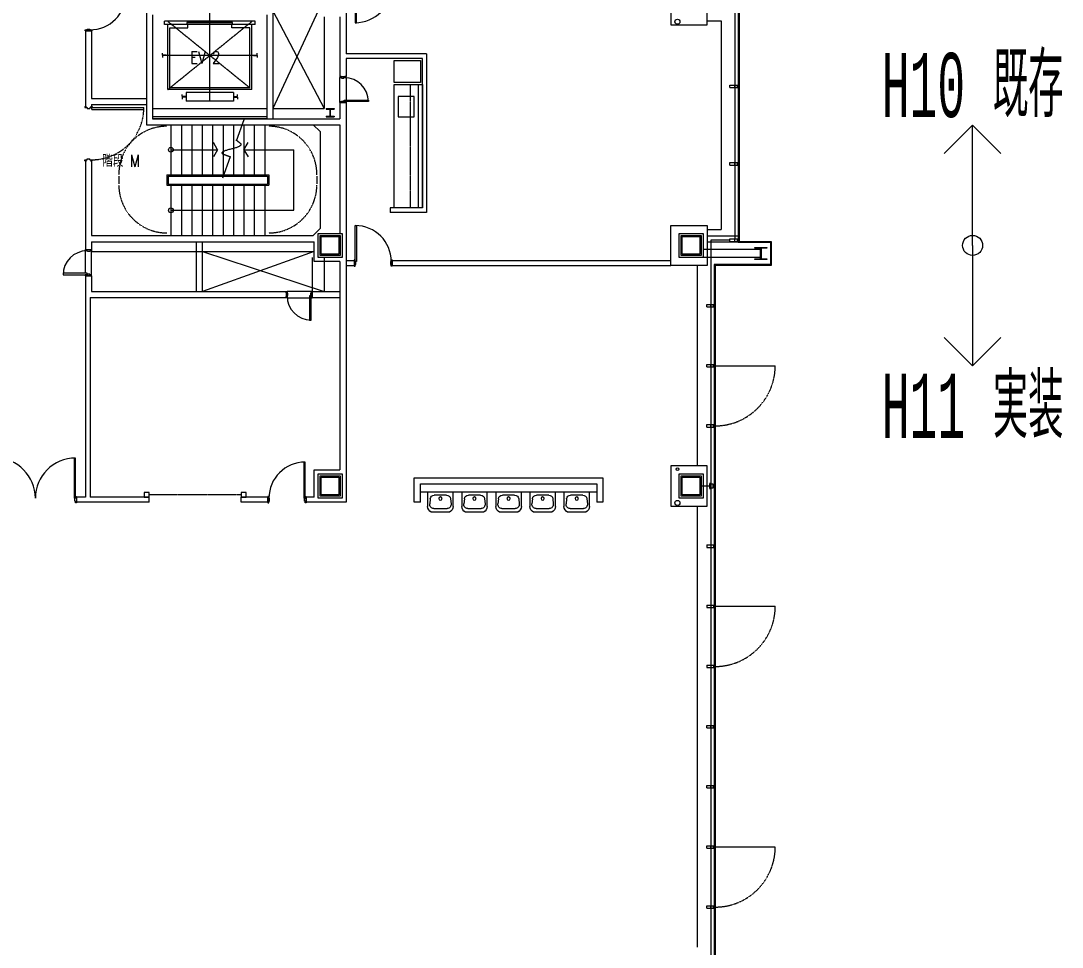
# Model space of a CAD drawing. Extents: x 225000 to 2157367, y 208400 to 840900.
# Drawn here: x 518213 to 544181, y 399702 to 422802 of the extents above; entities that cross this region are included whole.
import ezdxf
from ezdxf.enums import TextEntityAlignment as Align

# ---------------------------------------------------------------- set-up
doc = ezdxf.new("R2010")
doc.units = 0
doc.header["$LTSCALE"] = 10
for name, pattern in [('Data Center Layout_L20$0$CENTERK0', [0.65, 0.5, -0.05, 0.05, -0.05]), ('Data Center Layout_L20$0$HIDDENK1', [0.334, 0.167, -0.167]), ('Data Center Layout_L20$0$HIDDENK2', [0.5, 0.25, -0.25])]:
    doc.linetypes.add(name, pattern=pattern)
doc.layers.add('Data Center Layout_L20$0$ARC', color=252, linetype='Continuous', lineweight=0)
doc.layers.add('Data Center Layout_L20$0$SUGATA3', color=252, linetype='Continuous', lineweight=0)
doc.styles.add('Data Center Layout_L20$0$ATS', font='monotxt', dxfattribs={"bigfont": 'BIGFONT'})
doc.styles.add('Data Center Layout_L20$0$ROMS', font='ROMANS.shx', dxfattribs={"bigfont": 'bigfont.shx'})

# ---------------------------------------------------------------- blocks, each defined once
blk = doc.blocks.new('Data Center Layout_L20')
at = {"layer": 'Data Center Layout_L20$0$ARC', "linetype": 'Continuous'}
for p, q in [((521350.59, 223602.31), (521350.59, 220362.31)), ((524500.59, 223602.31), (524500.59, 220362.31)), ((521500.59, 222952.31), (521500.59, 220362.31)), ((524350.59, 222952.31), (524350.59, 220362.31)), ((535325.59, 222802.31), (535675.59, 222802.31)), ((535675.59, 222802.31), (535675.59, 217602.31)), ((524350.59, 220362.31), (521500.59, 220362.31)), ((535325.59, 217602.31), (535675.59, 217602.31)), ((535075.59, 216702.31), (535075.59, 211702.31)), ((535504.59, 216723.31), (535504.59, 187223.31)), ((535075.59, 210702.31), (535075.59, 199702.31))]:
    blk.add_line(p, q, dxfattribs=at)
at = {"layer": 'Data Center Layout_L20$0$ARC'}
for p, q in [((526325.59, 223752.31), (526325.59, 221982.31)), ((536015.59, 223102.31), (536015.59, 217362.31)), ((536104.59, 223123.31), (536104.59, 217281.31)), ((536125.59, 223102.31), (536125.59, 217302.31)), ((524500.59, 223052.31), (525775.59, 220612.31)), ((525625.59, 223052.31), (524500.59, 220612.31)), ((525775.59, 222902.31), (525775.59, 220612.31)), ((526165.59, 222902.31), (526165.59, 221412.31)), ((519825.59, 222552.31), (519825.59, 220662.31)), ((519825.59, 222552.31), (519975.59, 222552.31)), ((519975.59, 222552.31), (519975.59, 220862.31)), ((524055.59, 222792.31), (521795.59, 222792.31)), ((521795.59, 222712.31), (521795.59, 222792.31)), ((524055.59, 222712.31), (521795.59, 222712.31)), ((521875.59, 221086.31), (521875.59, 222712.31)), ((521925.59, 221130.31), (521925.59, 222630.31)), ((521925.59, 222630.31), (522375.59, 222630.31)), ((523495.59, 222757.31), (522355.59, 222757.31)), ((522355.59, 222757.31), (522355.59, 222722.31)), ((523495.59, 222722.31), (522355.59, 222722.31)), ((522375.59, 222630.31), (522375.59, 222712.31)), ((523475.59, 222630.31), (523475.59, 222712.31)), ((523925.59, 222630.31), (523475.59, 222630.31)), ((523495.59, 222722.31), (523495.59, 222757.31)), ((523925.59, 221130.31), (523925.59, 222630.31)), ((523975.59, 221086.31), (523975.59, 222712.31)), ((524055.59, 222712.31), (524055.59, 222792.31)), ((521745.59, 221944.31), (521745.59, 221994.31)), ((521835.59, 221944.31), (521745.59, 221944.31)), ((521745.59, 221934.31), (521745.59, 221884.31)), ((521835.59, 221934.31), (521745.59, 221934.31)), ((521835.59, 221934.31), (521835.59, 221944.31)), ((524015.59, 221939.31), (521835.59, 221939.31)), ((524015.59, 221934.31), (524015.59, 221944.31)), ((524015.59, 221944.31), (524105.59, 221944.31)), ((524015.59, 221934.31), (524105.59, 221934.31)), ((524105.59, 221944.31), (524105.59, 221994.31)), ((524105.59, 221934.31), (524105.59, 221884.31)), ((528325.59, 221982.31), (526325.59, 221982.31)), ((528225.59, 221862.31), (526325.59, 221862.31)), ((526325.59, 221862.31), (526325.59, 221412.31)), ((528225.59, 218142.31), (528225.59, 221862.31)), ((528325.59, 221982.31), (528325.59, 218022.31)), ((526165.59, 221412.31), (526325.59, 221412.31)), ((526166.59, 220787.31), (526166.59, 221387.31)), ((526324.59, 221387.31), (526324.59, 220827.31)), ((523975.59, 221086.31), (521875.59, 221086.31)), ((523925.59, 221130.31), (521925.59, 221130.31)), ((523515.59, 221011.31), (522335.59, 221011.31)), ((522335.59, 221011.31), (522335.59, 220801.31)), ((523515.59, 221011.31), (523515.59, 220801.31)), ((528125.59, 218142.31), (528125.59, 221212.31)), ((535895.59, 221138.97), (535895.59, 221198.97)), ((535895.59, 221198.97), (536104.59, 221198.97)), ((535895.59, 221138.97), (536104.59, 221138.97)), ((536015.59, 221138.97), (536015.59, 221198.97)), ((536085.59, 221138.97), (536085.59, 221198.97)), ((536104.59, 221138.97), (536104.59, 221198.97)), ((519975.59, 220862.31), (521350.59, 220862.31)), ((522235.59, 220911.31), (522235.59, 220961.31)), ((522325.59, 220911.31), (522235.59, 220911.31)), ((522325.59, 220901.31), (522235.59, 220901.31)), ((522235.59, 220901.31), (522235.59, 220851.31)), ((522325.59, 220901.31), (522325.59, 220911.31)), ((523515.59, 220801.31), (522335.59, 220801.31)), ((523525.59, 220911.31), (523615.59, 220911.31)), ((523525.59, 220901.31), (523525.59, 220911.31)), ((523525.59, 220901.31), (523615.59, 220901.31)), ((523615.59, 220911.31), (523615.59, 220961.31)), ((523615.59, 220901.31), (523615.59, 220851.31)), ((526165.59, 220762.31), (526165.59, 220362.31)), ((526165.59, 220762.31), (526325.59, 220762.31)), ((526325.59, 220762.31), (526325.59, 210802.31)), ((519810.59, 220662.31), (519850.59, 220662.31)), ((519810.59, 220662.31), (519810.59, 220637.31)), ((519810.59, 220637.31), (519870.59, 220637.31)), ((519870.59, 220637.31), (519870.59, 220612.31)), ((519870.59, 220612.31), (519930.59, 220612.31)), ((519930.59, 220637.31), (519930.59, 220612.31)), ((519930.59, 220637.31), (519990.59, 220637.31)), ((519930.59, 220637.31), (521280.59, 220637.31)), ((519950.59, 220662.31), (519990.59, 220662.31)), ((519975.59, 220712.31), (519975.59, 220662.31)), ((519975.59, 220712.31), (521350.59, 220712.31)), ((519980.59, 220587.31), (519980.59, 220637.31)), ((519980.59, 220587.31), (521279.62, 220587.31)), ((519990.59, 220662.31), (519990.59, 220637.31)), ((521350.59, 220712.31), (521350.59, 220212.31)), ((521500.59, 220612.31), (524350.59, 220612.31)), ((524500.59, 220612.31), (525775.59, 220612.31)), ((525825.59, 220612.31), (525825.59, 220600.31)), ((525825.59, 220612.31), (526025.59, 220612.31)), ((525825.59, 220600.31), (525908.59, 220600.31)), ((525921.59, 220587.31), (525921.59, 220437.31)), ((525929.59, 220587.31), (525929.59, 220437.31)), ((525942.59, 220600.31), (526025.59, 220600.31)), ((526025.59, 220612.31), (526025.59, 220600.31)), ((521350.59, 220212.31), (526165.59, 220212.31)), ((524350.59, 220412.31), (521500.59, 220412.31)), ((521500.59, 220362.31), (526165.59, 220362.31)), ((525504.88, 220212.31), (525675.59, 220041.6)), ((525825.59, 220424.31), (525825.59, 220412.31)), ((525825.59, 220424.31), (525908.59, 220424.31)), ((525825.59, 220412.31), (526025.59, 220412.31)), ((525942.59, 220424.31), (526025.59, 220424.31)), ((526025.59, 220424.31), (526025.59, 220412.31)), ((526165.59, 220212.31), (526165.59, 217502.31)), ((525675.59, 220041.6), (525675.59, 217623.02)), ((541947.41, 217202.31), (541947.41, 220202.31)), ((519810.59, 219337.31), (519870.59, 219337.31)), ((519810.59, 219312.31), (519810.59, 219337.31)), ((519810.59, 219312.31), (519850.59, 219312.31)), ((519825.59, 219312.31), (519825.59, 217092.31)), ((519870.59, 219362.31), (519930.59, 219362.31)), ((519870.59, 219337.31), (519870.59, 219362.31)), ((519930.59, 219337.31), (519930.59, 219362.31)), ((519930.59, 219337.31), (519990.59, 219337.31)), ((519950.59, 219312.31), (519990.59, 219312.31)), ((519975.59, 219312.31), (519975.59, 217452.31)), ((519990.59, 219312.31), (519990.59, 219337.31)), ((535895.59, 219205.64), (535895.59, 219265.64)), ((535895.59, 219265.64), (536104.59, 219265.64)), ((535895.59, 219205.64), (536104.59, 219205.64)), ((536015.59, 219205.64), (536015.59, 219265.64)), ((536085.59, 219205.64), (536085.59, 219265.64)), ((536104.59, 219205.64), (536104.59, 219265.64)), ((527425.59, 218142.31), (527425.59, 218022.31)), ((528225.59, 218142.31), (527425.59, 218142.31)), ((528325.59, 218022.31), (527425.59, 218022.31)), ((525504.88, 217452.31), (525675.59, 217623.02)), ((519975.59, 217452.31), (525504.88, 217452.31)), ((536104.59, 217431.31), (535325.59, 217431.31)), ((535895.59, 217302.31), (535895.59, 217362.31)), ((535895.59, 217362.31), (536104.59, 217362.31)), ((536015.59, 217302.31), (536015.59, 217362.31)), ((536085.59, 217302.31), (536085.59, 217362.31)), ((536104.59, 217302.31), (536104.59, 217362.31)), ((519975.59, 217092.31), (519825.59, 217092.31)), ((519975.59, 217292.31), (525525.59, 217292.31)), ((519975.59, 217292.31), (519975.59, 217092.31)), ((522590.59, 216052.31), (522590.59, 217292.31)), ((522740.59, 216052.31), (522740.59, 217292.31)), ((525525.59, 216802.31), (525525.59, 217288.28)), ((536660.59, 217102.31), (535225.59, 217102.31)), ((536104.59, 217281.31), (535325.59, 217281.31)), ((535415.59, 217332.31), (535415.59, 187312.31)), ((535895.59, 217332.31), (535415.59, 217332.31)), ((535895.59, 217302.31), (536104.59, 217302.31)), ((536104.59, 217281.31), (536904.59, 217281.31)), ((536125.59, 217302.31), (536925.59, 217302.31)), ((536904.59, 217281.31), (536904.59, 216723.31)), ((536925.59, 217302.31), (536925.59, 216702.31)), ((541947.41, 217202.31), (541947.41, 214202.31)), ((519820.08, 217067.31), (519820.08, 216507.31)), ((519975.59, 217052.31), (525525.59, 217052.31)), ((519978.08, 216467.31), (519978.08, 217067.31)), ((522740.59, 217052.31), (525775.59, 216052.31)), ((525525.59, 217052.31), (522740.59, 216052.31)), ((525475.59, 216902.31), (525475.59, 216052.31)), ((525775.59, 216902.31), (525775.59, 216052.31)), ((527475.59, 216687.31), (527475.59, 216837.31)), ((536660.59, 216902.31), (535225.59, 216902.31)), ((526165.59, 216802.31), (525525.59, 216802.31)), ((526165.59, 216802.31), (526165.59, 211602.31)), ((526325.59, 216822.31), (526525.59, 216822.31)), ((526325.59, 216702.31), (526525.59, 216702.31)), ((526525.59, 216822.31), (526525.59, 216702.31)), ((527475.59, 216822.31), (534425.59, 216822.31)), ((527475.59, 216702.31), (534425.59, 216702.31)), ((536904.59, 216723.31), (535504.59, 216723.31)), ((535525.59, 216702.31), (535525.59, 187202.31)), ((536925.59, 216702.31), (535525.59, 216702.31)), ((519825.59, 216442.31), (519825.59, 210922.31)), ((519975.59, 216442.31), (519825.59, 216442.31)), ((519975.59, 216442.31), (519975.59, 216052.31)), ((519975.59, 216052.31), (524825.59, 216052.31)), ((524825.59, 216052.31), (524825.59, 215902.31)), ((525450.59, 216054.8), (524850.59, 216054.8)), ((525475.59, 216052.31), (525475.59, 215902.31)), ((525475.59, 216052.31), (525475.59, 215902.31)), ((525475.59, 216052.31), (526165.59, 216052.31)), ((519945.59, 215902.31), (519945.59, 210922.31)), ((519945.59, 215902.31), (524825.59, 215902.31)), ((524850.59, 215896.8), (525410.59, 215896.8)), ((525475.59, 215902.31), (526165.59, 215902.31)), ((535316.59, 215732.31), (535525.59, 215732.31)), ((535316.59, 215672.31), (535316.59, 215732.31)), ((535316.59, 215672.31), (535525.59, 215672.31)), ((535415.59, 215672.31), (535415.59, 215732.31)), ((535485.59, 215672.31), (535485.59, 215732.31)), ((535504.59, 215672.31), (535504.59, 215732.31)), ((535316.59, 214232.31), (535525.59, 214232.31)), ((535316.59, 214172.31), (535316.59, 214232.31)), ((535415.59, 214172.31), (535415.59, 214232.31)), ((535485.59, 214172.31), (535485.59, 214232.31)), ((535504.59, 214172.31), (535504.59, 214232.31)), ((535316.59, 214172.31), (535525.59, 214172.31)), ((535316.59, 212732.31), (535525.59, 212732.31)), ((535316.59, 212672.31), (535316.59, 212732.31)), ((535415.59, 212672.31), (535415.59, 212732.31)), ((535485.59, 212672.31), (535485.59, 212732.31)), ((535504.59, 212672.31), (535504.59, 212732.31)), ((535316.59, 212672.31), (535525.59, 212672.31)), ((525525.59, 210922.31), (525525.59, 211602.31)), ((525525.59, 211602.31), (526165.59, 211602.31)), ((528025.59, 210802.31), (528025.59, 211402.31)), ((528025.59, 211402.31), (532725.59, 211402.31)), ((532725.59, 211402.31), (532725.59, 210802.31)), ((528175.59, 210802.31), (528175.59, 211252.31)), ((528175.59, 211252.31), (532575.59, 211252.31)), ((532575.59, 211252.31), (532575.59, 210802.31)), ((535175.59, 211277.31), (535175.59, 211127.31)), ((535175.59, 211277.31), (535175.59, 211127.31)), ((535415.59, 211202.31), (535175.59, 211202.31)), ((535394.59, 211277.31), (535394.59, 211127.31)), ((519600.59, 210922.31), (519600.59, 210802.31)), ((519825.59, 210922.31), (519600.59, 210922.31)), ((521410.59, 210922.31), (519945.59, 210922.31)), ((521410.59, 210802.31), (521410.59, 210922.31)), ((524375.59, 210922.31), (523710.59, 210922.31)), ((523710.59, 210802.31), (523710.59, 210922.31)), ((524375.59, 210802.31), (524375.59, 210922.31)), ((525325.59, 210802.31), (525325.59, 210922.31)), ((525525.59, 210922.31), (525325.59, 210922.31)), ((528356.99, 211052.31), (528356.99, 210688.2)), ((528994.18, 211052.31), (528356.99, 211052.31)), ((528422.98, 210885.6), (528409.37, 210754.4)), ((528827.47, 210976.41), (528523.71, 210976.41)), ((528928.19, 210885.6), (528941.8, 210754.4)), ((528994.18, 210688.2), (528994.18, 211052.31)), ((529206.99, 211052.31), (529206.99, 210688.2)), ((529844.18, 211052.31), (529206.99, 211052.31)), ((529272.98, 210885.6), (529259.37, 210754.4)), ((529677.47, 210976.41), (529373.71, 210976.41)), ((529778.19, 210885.6), (529791.8, 210754.4)), ((529844.18, 210688.2), (529844.18, 211052.31)), ((530056.99, 211052.31), (530056.99, 210688.2)), ((530694.18, 211052.31), (530056.99, 211052.31)), ((530122.98, 210885.6), (530109.37, 210754.4)), ((530527.47, 210976.41), (530223.71, 210976.41)), ((530628.19, 210885.6), (530641.8, 210754.4)), ((530694.18, 210688.2), (530694.18, 211052.31)), ((530906.99, 211052.31), (530906.99, 210688.2)), ((531544.18, 211052.31), (530906.99, 211052.31)), ((530972.98, 210885.6), (530959.37, 210754.4)), ((531377.47, 210976.41), (531073.71, 210976.41)), ((531478.19, 210885.6), (531491.8, 210754.4)), ((531544.18, 210688.2), (531544.18, 211052.31)), ((531756.99, 211052.31), (531756.99, 210688.2)), ((532394.18, 211052.31), (531756.99, 211052.31)), ((531822.98, 210885.6), (531809.37, 210754.4)), ((532227.47, 210976.41), (531923.71, 210976.41)), ((532328.19, 210885.6), (532341.8, 210754.4)), ((532394.18, 210688.2), (532394.18, 211052.31)), ((521410.59, 210802.31), (519600.59, 210802.31)), ((524375.59, 210802.31), (523710.59, 210802.31)), ((526325.59, 210802.31), (525325.59, 210802.31)), ((528175.59, 210802.31), (528025.59, 210802.31)), ((528510.1, 210642.69), (528841.07, 210642.69)), ((529360.1, 210642.69), (529691.07, 210642.69)), ((530210.1, 210642.69), (530541.07, 210642.69)), ((531060.1, 210642.69), (531391.07, 210642.69)), ((531910.1, 210642.69), (532241.07, 210642.69)), ((532725.59, 210802.31), (532575.59, 210802.31)), ((528903.15, 210551.66), (528448.02, 210551.66)), ((529753.15, 210551.66), (529298.02, 210551.66)), ((530603.15, 210551.66), (530148.02, 210551.66)), ((531453.15, 210551.66), (530998.02, 210551.66)), ((532303.15, 210551.66), (531848.02, 210551.66)), ((535316.59, 209732.31), (535316.59, 209672.31)), ((535316.59, 209732.31), (535525.59, 209732.31)), ((535316.59, 209672.31), (535525.59, 209672.31)), ((535415.59, 209732.31), (535415.59, 209672.31)), ((535485.59, 209732.31), (535485.59, 209672.31)), ((535504.59, 209732.31), (535504.59, 209672.31)), ((535316.59, 208232.31), (535316.59, 208172.31)), ((535316.59, 208232.31), (535525.59, 208232.31)), ((535316.59, 208172.31), (535525.59, 208172.31)), ((535415.59, 208232.31), (535415.59, 208172.31)), ((535485.59, 208232.31), (535485.59, 208172.31)), ((535504.59, 208232.31), (535504.59, 208172.31)), ((535316.59, 206732.31), (535316.59, 206672.31)), ((535316.59, 206732.31), (535525.59, 206732.31)), ((535415.59, 206732.31), (535415.59, 206672.31)), ((535485.59, 206732.31), (535485.59, 206672.31)), ((535504.59, 206732.31), (535504.59, 206672.31)), ((535316.59, 206672.31), (535525.59, 206672.31)), ((535316.59, 205232.31), (535525.59, 205232.31)), ((535316.59, 205172.31), (535316.59, 205232.31)), ((535316.59, 205172.31), (535525.59, 205172.31)), ((535415.59, 205172.31), (535415.59, 205232.31)), ((535485.59, 205172.31), (535485.59, 205232.31)), ((535504.59, 205172.31), (535504.59, 205232.31)), ((535316.59, 203732.31), (535525.59, 203732.31)), ((535316.59, 203672.31), (535316.59, 203732.31)), ((535316.59, 203672.31), (535525.59, 203672.31)), ((535415.59, 203672.31), (535415.59, 203732.31)), ((535485.59, 203672.31), (535485.59, 203732.31)), ((535504.59, 203672.31), (535504.59, 203732.31)), ((535316.59, 202232.31), (535525.59, 202232.31)), ((535316.59, 202172.31), (535316.59, 202232.31)), ((535316.59, 202172.31), (535525.59, 202172.31)), ((535415.59, 202172.31), (535415.59, 202232.31)), ((535485.59, 202172.31), (535485.59, 202232.31)), ((535504.59, 202172.31), (535504.59, 202232.31)), ((535316.59, 200672.31), (535316.59, 200732.31)), ((535316.59, 200732.31), (535525.59, 200732.31)), ((535415.59, 200672.31), (535415.59, 200732.31)), ((535485.59, 200672.31), (535485.59, 200732.31)), ((535504.59, 200672.31), (535504.59, 200732.31)), ((535316.59, 200672.31), (535525.59, 200672.31))]:
    blk.add_line(p, q, dxfattribs=at)
at = {"layer": 'Data Center Layout_L20$0$ARC', "linetype": 'Data Center Layout_L20$0$CENTERK0'}
for p, q in [((522925.59, 220801.31), (522925.59, 223077.31)), ((521875.59, 221086.31), (523979.86, 222792.31)), ((521875.59, 222792.31), (523925.59, 221130.31))]:
    blk.add_line(p, q, dxfattribs=at)
at = {"layer": 'Data Center Layout_L20$0$ARC', "linetype": 'Data Center Layout_L20$0$HIDDENK1'}
for p, q in [((527925.59, 221212.31), (527925.59, 218142.31)), ((535504.59, 214202.31), (537004.58, 214202.31)), ((535525.59, 214202.31), (537025.58, 214202.31)), ((523710.59, 210982.31), (521410.59, 210982.31)), ((535504.59, 208202.31), (537004.58, 208202.31)), ((535525.59, 208202.31), (537025.58, 208202.31)), ((535504.59, 202202.31), (537004.58, 202202.31)), ((535525.59, 202202.31), (537025.58, 202202.31))]:
    blk.add_line(p, q, dxfattribs=at)
at = {"layer": 'Data Center Layout_L20$0$ARC'}
for points in [[(526550.59, 222756.31), (526580.59, 222756.31), (526580.59, 223656.31), (526550.59, 223656.31)], [(535325.59, 223702.31), (534425.59, 223702.31), (534425.59, 222702.31), (535325.59, 222702.31), (535325.59, 223702.31)], [(528175.59, 221812.31), (528175.59, 221262.31), (527525.59, 221262.31), (527525.59, 221812.31)], [(528225.59, 221212.31), (528225.59, 218142.31), (527525.59, 218142.31), (527525.59, 221212.31)], [(526198.59, 220762.31), (526166.59, 220762.31), (526166.59, 220787.31), (526211.59, 220787.31), (526211.59, 220802.31), (526266.59, 220802.31), (526266.59, 220787.31), (526324.59, 220787.31), (526324.59, 220762.31), (526292.59, 220762.31)], [(528025.59, 220912.31), (527625.59, 220912.31), (527625.59, 220412.31), (528025.59, 220412.31)], [(526550.59, 217698.31), (526580.59, 217698.31), (526580.59, 216798.31), (526550.59, 216798.31)], [(535325.59, 216702.31), (534425.59, 216702.31), (534425.59, 217702.31), (535325.59, 217702.31), (535325.59, 216702.31)], [(525625.59, 217502.31), (526225.59, 217502.31), (526225.59, 216902.31), (525625.59, 216902.31)], [(525675.59, 216952.31), (525675.59, 217452.31), (526175.59, 217452.31), (526175.59, 216952.31)], [(525705.59, 216982.31), (525705.59, 217422.31), (526145.59, 217422.31), (526145.59, 216982.31)], [(534625.59, 217502.31), (535225.59, 217502.31), (535225.59, 216902.31), (534625.59, 216902.31)], [(534675.59, 216952.31), (534675.59, 217452.31), (535175.59, 217452.31), (535175.59, 216952.31)], [(534705.59, 216982.31), (534705.59, 217422.31), (535145.59, 217422.31), (535145.59, 216982.31)], [(519946.08, 216442.31), (519978.08, 216442.31), (519978.08, 216467.31), (519933.08, 216467.31), (519933.08, 216482.31), (519878.08, 216482.31), (519878.08, 216467.31), (519820.08, 216467.31), (519820.08, 216442.31), (519852.08, 216442.31)], [(525475.59, 216022.8), (525475.59, 216054.8), (525450.59, 216054.8), (525450.59, 216009.8), (525435.59, 216009.8), (525435.59, 215954.8), (525450.59, 215954.8), (525450.59, 215896.8), (525475.59, 215896.8), (525475.59, 215928.8)], [(519575.59, 211898.31), (519545.59, 211898.31), (519545.59, 210898.31), (519575.59, 210898.31)], [(525300.59, 211798.31), (525270.59, 211798.31), (525270.59, 210898.31), (525300.59, 210898.31)], [(535325.59, 211702.31), (534425.59, 211702.31), (534425.59, 210702.31), (535325.59, 210702.31), (535325.59, 211702.31)], [(525625.59, 211502.31), (526225.59, 211502.31), (526225.59, 210902.31), (525625.59, 210902.31)], [(525675.59, 210952.31), (525675.59, 211452.31), (526175.59, 211452.31), (526175.59, 210952.31)], [(525705.59, 210982.31), (525705.59, 211422.31), (526145.59, 211422.31), (526145.59, 210982.31)], [(534625.59, 211502.31), (535225.59, 211502.31), (535225.59, 210902.31), (534625.59, 210902.31)], [(534675.59, 210952.31), (534675.59, 211452.31), (535175.59, 211452.31), (535175.59, 210952.31)], [(534705.59, 210982.31), (534705.59, 211422.31), (535145.59, 211422.31), (535145.59, 210982.31)], [(535394.59, 211252.31), (535469.59, 211252.31), (535469.59, 211152.31), (535394.59, 211152.31)], [(521410.59, 210922.31), (521410.59, 211042.31), (521290.59, 211042.31), (521290.59, 210922.31)], [(523830.59, 210922.31), (523830.59, 211042.31), (523710.59, 211042.31), (523710.59, 210922.31)]]:
    blk.add_lwpolyline(points, close=True, dxfattribs=at)
for points in [[(519819.59, 222552.31), (519819.59, 222577.31), (519864.59, 222577.31), (519864.59, 222592.31), (519936.59, 222592.31), (519936.59, 222577.31), (519981.59, 222577.31), (519981.59, 222552.31), (519819.59, 222552.31)], [(526198.59, 221412.31), (526166.59, 221412.31), (526166.59, 221387.31), (526211.59, 221387.31), (526211.59, 221372.31), (526266.59, 221372.31), (526266.59, 221387.31), (526324.59, 221387.31), (526324.59, 221412.31), (526292.59, 221412.31)], [(541240.31, 219495.2), (541947.41, 220202.31), (542654.52, 219495.2)], [(519946.08, 217092.31), (519978.08, 217092.31), (519978.08, 217067.31), (519933.08, 217067.31), (519933.08, 217052.31), (519878.08, 217052.31), (519878.08, 217067.31), (519820.08, 217067.31), (519820.08, 217092.31), (519852.08, 217092.31)], [(526525.59, 216681.31), (526550.59, 216681.31), (526550.59, 216726.31), (526565.59, 216726.31), (526565.59, 216798.31), (526550.59, 216798.31), (526550.59, 216843.31), (526525.59, 216843.31), (526525.59, 216681.31)], [(527475.59, 216681.31), (527450.59, 216681.31), (527450.59, 216726.31), (527435.59, 216726.31), (527435.59, 216798.31), (527450.59, 216798.31), (527450.59, 216843.31), (527475.59, 216843.31), (527475.59, 216681.31)], [(524825.59, 216022.8), (524825.59, 216054.8), (524850.59, 216054.8), (524850.59, 216009.8), (524865.59, 216009.8), (524865.59, 215954.8), (524850.59, 215954.8), (524850.59, 215896.8), (524825.59, 215896.8), (524825.59, 215928.8)], [(541240.31, 214909.41), (541947.41, 214202.31), (542654.52, 214909.41)], [(519600.59, 210781.31), (519575.59, 210781.31), (519575.59, 210826.31), (519560.59, 210826.31), (519560.59, 210898.31), (519575.59, 210898.31), (519575.59, 210943.31), (519600.59, 210943.31), (519600.59, 210781.31)], [(524375.59, 210781.31), (524400.59, 210781.31), (524400.59, 210826.31), (524415.59, 210826.31), (524415.59, 210898.31), (524400.59, 210898.31), (524400.59, 210943.31), (524375.59, 210943.31), (524375.59, 210781.31)], [(525325.59, 210781.31), (525300.59, 210781.31), (525300.59, 210826.31), (525285.59, 210826.31), (525285.59, 210898.31), (525300.59, 210898.31), (525300.59, 210943.31), (525325.59, 210943.31), (525325.59, 210781.31)]]:
    blk.add_lwpolyline(points, dxfattribs=at)
at = {"layer": 'Data Center Layout_L20$0$ARC', "linetype": 'Continuous'}
for points in [[(526279.59, 220787.31), (526279.59, 220827.31), (526879.59, 220827.31), (526879.59, 220787.31)], [(519865.08, 216467.31), (519865.08, 216507.31), (519265.08, 216507.31), (519265.08, 216467.31)], [(525450.59, 215941.8), (525410.59, 215941.8), (525410.59, 215341.8), (525450.59, 215341.8)]]:
    blk.add_lwpolyline(points, close=True, dxfattribs=at)
at = {"layer": 'Data Center Layout_L20$0$ARC'}
blk.add_lwpolyline([(536515.59, 217152.31), (536815.59, 217152.31), (536815.59, 217137.31), (536679.34, 217137.31, 0.41421356), (536670.59, 217128.56), (536670.59, 216876.06, 0.41421356), (536679.34, 216867.31), (536815.59, 216867.31), (536815.59, 216852.31), (536515.59, 216852.31), (536515.59, 216867.31), (536651.84, 216867.31, 0.41421356), (536660.59, 216876.06), (536660.59, 217128.56, 0.41421356), (536651.84, 217137.31), (536515.59, 217137.31), (536515.59, 217152.31)], format="xyb", close=True, dxfattribs=at)
for centre, radius in [((534585.84, 222780.4), 62.5), ((541947.41, 217202.31), 250), ((534585.84, 211624.21), 35), ((534585.84, 210780.4), 62.5)]:
    blk.add_circle(centre, radius, dxfattribs=at)
for centre, radius, start, end in [((526550.59, 223656.31), 900, 270, 0), ((519936.59, 223477.31), 900, 270, 0), ((525908.59, 220587.31), 13, 0, 90), ((525942.59, 220587.31), 13, 90, 180), ((525908.59, 220437.31), 13, 270, 0), ((525942.59, 220437.31), 13, 180, 270), ((526550.59, 216798.31), 900, 0, 90), ((517575.59, 210898.31), 1000, 0, 90), ((519575.59, 210898.31), 1000, 90, 180), ((525300.59, 210898.31), 900, 90, 180)]:
    blk.add_arc(centre, radius, start, end, dxfattribs=at)
at = {"layer": 'Data Center Layout_L20$0$ARC', "linetype": 'Continuous'}
for centre, start, end in [((526279.59, 220787.31), 360, 90), ((519865.08, 216467.31), 90, 180), ((525450.59, 215941.8), 180, 270)]:
    blk.add_arc(centre, 600, start, end, dxfattribs=at)
at = {"layer": 'Data Center Layout_L20$0$ARC', "linetype": 'Data Center Layout_L20$0$HIDDENK2'}
blk.add_arc((519980.59, 220637.31), 1300, 270, 0, dxfattribs=at)
at = {"layer": 'Data Center Layout_L20$0$ARC', "linetype": 'Data Center Layout_L20$0$HIDDENK1'}
for centre in [(535525.58, 214202.31), (535525.58, 208202.31), (535525.58, 202202.31)]:
    blk.add_arc(centre, 1500, 270.000197, 359.999947, dxfattribs=at)
at = {"layer": 'Data Center Layout_L20$0$ARC', "extrusion": (0, 0, -1)}
for centre, major_axis, start_param, end_param in [((528523.71, 210875.15), (71.61, 71.61), 4.0303447, 5.49778714), ((528827.47, 210875.15), (-71.61, 71.61), 0.78539816, 2.25284061), ((529373.71, 210875.15), (71.61, 71.61), 4.0303447, 5.49778714), ((529677.47, 210875.15), (-71.61, 71.61), 0.78539816, 2.25284061), ((530223.71, 210875.15), (71.61, 71.61), 4.0303447, 5.49778714), ((530527.47, 210875.15), (-71.61, 71.61), 0.78539816, 2.25284061), ((531073.71, 210875.15), (71.61, 71.61), 4.0303447, 5.49778714), ((531377.47, 210875.15), (-71.61, 71.61), 0.78539816, 2.25284061), ((531923.71, 210875.15), (71.61, 71.61), 4.0303447, 5.49778714), ((532227.47, 210875.15), (-71.61, 71.61), 0.78539816, 2.25284061), ((528520.75, 210698.76), (116.04, 116.04), 2.81538944, 3.86258699), ((528510.1, 210743.95), (71.61, 71.61), 2.35619449, 4.0303447), ((528841.07, 210743.95), (71.61, 71.61), 0.68204428, 2.35619449), ((528830.42, 210698.76), (116.04, 116.04), 0.84980199, 1.89699954), ((529370.75, 210698.76), (116.04, 116.04), 2.81538944, 3.86258699), ((529360.1, 210743.95), (71.61, 71.61), 2.35619449, 4.0303447), ((529691.07, 210743.95), (71.61, 71.61), 0.68204428, 2.35619449), ((529680.42, 210698.76), (116.04, 116.04), 0.84980199, 1.89699954), ((530220.75, 210698.76), (116.04, 116.04), 2.81538944, 3.86258699), ((530210.1, 210743.95), (71.61, 71.61), 2.35619449, 4.0303447), ((530541.07, 210743.95), (71.61, 71.61), 0.68204428, 2.35619449), ((530530.42, 210698.76), (116.04, 116.04), 0.84980199, 1.89699954), ((531070.75, 210698.76), (116.04, 116.04), 2.81538944, 3.86258699), ((531060.1, 210743.95), (71.61, 71.61), 2.35619449, 4.0303447), ((531391.07, 210743.95), (71.61, 71.61), 0.68204428, 2.35619449), ((531380.42, 210698.76), (116.04, 116.04), 0.84980199, 1.89699954), ((531920.75, 210698.76), (116.04, 116.04), 2.81538944, 3.86258699), ((531910.1, 210743.95), (71.61, 71.61), 2.35619449, 4.0303447), ((532241.07, 210743.95), (71.61, 71.61), 0.68204428, 2.35619449), ((532230.42, 210698.76), (116.04, 116.04), 0.84980199, 1.89699954)]:
    blk.add_ellipse(centre, major_axis=major_axis, ratio=1, start_param=start_param, end_param=end_param, dxfattribs=at)
for centre in [(528675.59, 210888.78), (529525.59, 210888.78), (530375.59, 210888.78), (531225.59, 210888.78), (532075.59, 210888.78)]:
    blk.add_ellipse(centre, major_axis=(28.96, 28.96), ratio=1, dxfattribs=at)
at = {"layer": 'Data Center Layout_L20$0$ARC'}
blk.add_point((525925.59, 220512.31), dxfattribs=at)
at = {"layer": 'Data Center Layout_L20$0$SUGATA3'}
for p, q in [((521955.59, 220212.31), (521955.59, 218962.31)), ((522215.59, 220212.31), (522215.59, 218962.31)), ((522475.59, 220212.31), (522475.59, 218962.31)), ((522735.59, 220212.31), (522735.59, 218962.31)), ((522995.59, 220212.31), (522995.59, 218962.31)), ((523255.59, 220212.31), (523255.59, 218962.31)), ((523515.59, 220212.31), (523515.59, 218962.31)), ((523775.59, 220335.11), (523584.28, 219801.65)), ((523775.59, 220212.31), (523775.59, 218962.31)), ((524035.59, 220212.31), (524035.59, 218962.31)), ((524295.59, 220212.31), (524295.59, 218962.31)), ((523117.8, 219587.31), (523014.8, 219765.71)), ((523775.59, 219587.31), (523878.59, 219765.71)), ((521955.59, 219587.31), (523117.8, 219587.31)), ((523117.8, 219587.31), (523014.8, 219408.91)), ((523775.59, 219587.31), (523878.59, 219408.91)), ((523775.59, 219587.31), (525020.59, 219587.31)), ((525020.59, 218077.31), (525020.59, 219587.31)), ((523434.58, 219414.22), (523242.04, 218877.33)), ((521855.59, 218962.31), (524395.59, 218962.31)), ((521855.59, 218962.31), (521855.59, 218702.31)), ((521885.59, 218932.31), (524365.59, 218932.31)), ((521885.59, 218932.31), (521885.59, 218732.31)), ((524365.59, 218932.31), (524365.59, 218732.31)), ((524395.59, 218962.31), (524395.59, 218702.31)), ((521855.59, 218702.31), (524395.59, 218702.31)), ((521885.59, 218732.31), (524365.59, 218732.31)), ((521955.59, 218702.31), (521955.59, 217452.31)), ((522215.59, 218702.31), (522215.59, 217452.31)), ((522475.59, 218702.31), (522475.59, 217452.31)), ((522735.59, 218702.31), (522735.59, 217452.31)), ((522995.59, 218702.31), (522995.59, 217452.31)), ((523255.59, 218702.31), (523255.59, 217452.31)), ((523515.59, 218702.31), (523515.59, 217452.31)), ((523775.59, 218702.31), (523775.59, 217452.31)), ((524035.59, 218702.31), (524035.59, 217452.31)), ((524295.59, 218702.31), (524295.59, 217452.31)), ((521955.59, 218077.31), (525020.59, 218077.31)), ((532575.59, 211052.31), (528175.59, 211052.31))]:
    blk.add_line(p, q, dxfattribs=at)
at = {"layer": 'Data Center Layout_L20$0$SUGATA3', "linetype": 'Data Center Layout_L20$0$HIDDENK1'}
for p, q in [((520655.64, 218932.31), (520655.64, 218732.31)), ((525595.54, 218932.31), (525595.54, 218732.31))]:
    blk.add_line(p, q, dxfattribs=at)
at = {"layer": 'Data Center Layout_L20$0$SUGATA3'}
blk.add_polyline3d([(523584.28, 219831.65, 0), (523584.43, 219831.53, 0), (523584.89, 219831.16, 0), (523585.66, 219830.54, 0), (523586.73, 219829.68, 0), (523588.1, 219828.58, 0), (523589.79, 219827.23, 0), (523591.78, 219825.63, 0), (523594.07, 219823.79, 0), (523596.68, 219821.7, 0), (523599.58, 219819.37, 0), (523602.8, 219816.79, 0), (523606.32, 219813.96, 0), (523610.14, 219810.89, 0), (523614.28, 219807.57, 0), (523618.71, 219804.01, 0), (523623.46, 219800.2, 0), (523628.51, 219796.15, 0), (523633.87, 219791.85, 0), (523639.53, 219787.31, 0), (523645.5, 219782.52, 0), (523651.77, 219777.48, 0), (523658.35, 219772.2, 0), (523665.24, 219766.67, 0), (523672.43, 219760.9, 0), (523679.93, 219754.88, 0), (523679.93, 219754.88, 0), (523686.91, 219748.74, 0), (523692.54, 219742.6, 0), (523696.81, 219736.46, 0), (523699.73, 219730.33, 0), (523701.31, 219724.2, 0), (523701.53, 219718.07, 0), (523700.4, 219711.95, 0), (523697.92, 219705.82, 0), (523694.09, 219699.7, 0), (523688.91, 219693.58, 0), (523682.38, 219687.47, 0), (523674.5, 219681.35, 0), (523665.26, 219675.24, 0), (523654.68, 219669.13, 0), (523642.74, 219663.03, 0), (523629.46, 219656.93, 0), (523614.82, 219650.82, 0), (523598.83, 219644.73, 0), (523581.49, 219638.63, 0), (523562.8, 219632.54, 0), (523542.76, 219626.45, 0), (523521.37, 219620.36, 0), (523498.62, 219614.27, 0), (523474.53, 219608.19, 0), (523449.09, 219602.11, 0), (523449.09, 219602.11, 0), (523423.74, 219596.06, 0), (523399.93, 219590.07, 0), (523377.67, 219584.15, 0), (523356.96, 219578.3, 0), (523337.79, 219572.51, 0), (523320.16, 219566.78, 0), (523304.07, 219561.12, 0), (523289.53, 219555.52, 0), (523276.54, 219549.98, 0), (523265.09, 219544.51, 0), (523255.18, 219539.11, 0), (523246.81, 219533.77, 0), (523239.99, 219528.49, 0), (523234.72, 219523.27, 0), (523230.99, 219518.13, 0), (523228.8, 219513.04, 0), (523228.15, 219508.02, 0), (523229.05, 219503.06, 0), (523231.5, 219498.17, 0), (523235.48, 219493.34, 0), (523241.02, 219488.58, 0), (523248.09, 219483.88, 0), (523256.71, 219479.24, 0), (523266.87, 219474.67, 0), (523278.58, 219470.16, 0), (523278.58, 219470.16, 0), (523290.81, 219465.78, 0), (523302.54, 219461.57, 0), (523313.78, 219457.54, 0), (523324.51, 219453.69, 0), (523334.74, 219450.02, 0), (523344.48, 219446.53, 0), (523353.71, 219443.22, 0), (523362.45, 219440.09, 0), (523370.68, 219437.13, 0), (523378.42, 219434.36, 0), (523385.66, 219431.76, 0), (523392.4, 219429.35, 0), (523398.64, 219427.11, 0), (523404.38, 219425.05, 0), (523409.62, 219423.17, 0), (523414.36, 219421.47, 0), (523418.6, 219419.95, 0), (523422.35, 219418.6, 0), (523425.59, 219417.44, 0), (523428.34, 219416.46, 0), (523430.59, 219415.65, 0), (523432.33, 219415.02, 0), (523433.58, 219414.58, 0), (523434.33, 219414.31, 0), (523434.58, 219414.22, 0)], dxfattribs=at)
for centre in [(521955.59, 219587.31), (521955.59, 218077.31)]:
    blk.add_circle(centre, 60, dxfattribs=at)
at = {"layer": 'Data Center Layout_L20$0$SUGATA3', "linetype": 'Data Center Layout_L20$0$HIDDENK1'}
for centre, start, end in [((521855.59, 218973.31), 90, 180.525219), ((524395.59, 218973.31), 359.474781, 90), ((521855.59, 218713.31), 180.525219, 270), ((524395.59, 218713.31), 270, 359.474781)]:
    blk.add_arc(centre, 1200, start, end, dxfattribs=at)
at = {"layer": 'Data Center Layout_L20$0$ARC'}
for s, height, style, width, p in [('EV 2', 300, 'Data Center Layout_L20$0$ROMS', 0.8, (522811.68, 221891.53)), ('H10 既存', 1600, 'Data Center Layout_L20$0$ATS', 0.5, (541947.41, 221202.31)), ('階段 M', 300, 'Data Center Layout_L20$0$ROMS', 0.8, (520712.66, 219312.33)), ('H11 実装', 1600, 'Data Center Layout_L20$0$ATS', 0.5, (541947.41, 213202.31))]:
    blk.add_text(s, height=height, dxfattribs=dict(at, style=style, width=width)).set_placement(p, align=Align.MIDDLE_CENTER)

msp = doc.modelspace()

# ---------------------------------------------------------------- block references
msp.add_blockref('Data Center Layout_L20', (0, 200000))

doc.saveas('drawing.dxf')
